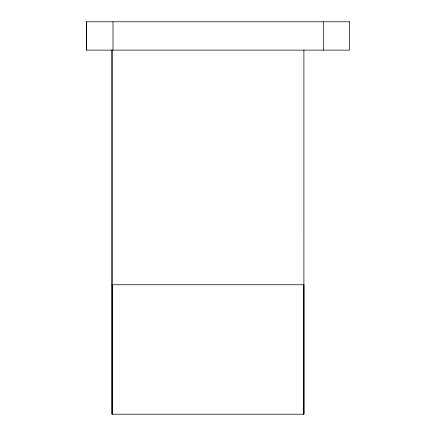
<?xml version="1.0" encoding="UTF-8"?>
<svg xmlns="http://www.w3.org/2000/svg" width="436" height="436" viewBox="0 0 436 436"><rect width="100%" height="100%" fill="white"/><g stroke="black" fill="none" stroke-linecap="round" stroke-linejoin="round"><path stroke-width="0.65" d="M303.903 50.118L303.897 414.2L111.998 414.2L112.003 284.746M323.338 21.8L323.338 50.118M303.892 414.2L303.892 284.746L111.867 284.746L111.867 50.118M303.756 284.746L303.75 414.2M112.989 21.8L112.989 50.118M112.156 50.118L112.15 414.2L112.145 284.746M86.682 21.8L86.682 50.118M349.628 21.8L86.372 21.8L86.372 50.118L349.628 50.118L349.628 21.8"/></g></svg>
